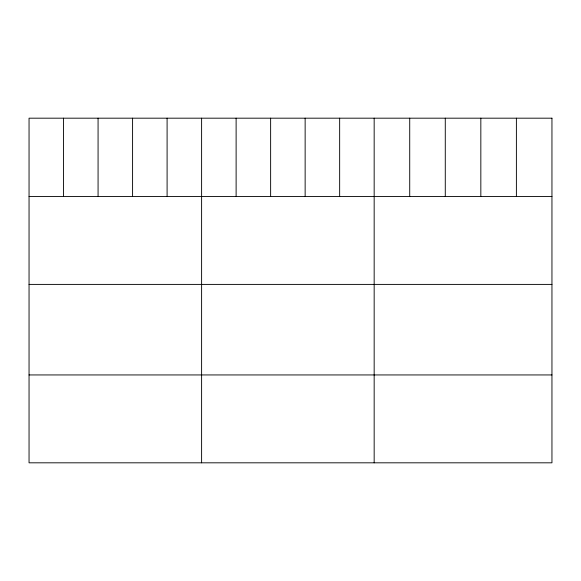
<?xml version="1.0" encoding="UTF-8"?>
<svg xmlns="http://www.w3.org/2000/svg" width="581" height="581" viewBox="0 0 581 581"><rect width="100%" height="100%" fill="white"/><g stroke="black" fill="none" stroke-linecap="round" stroke-linejoin="round"><path stroke-width="0.87" d="M29.05 196.516L551.95 196.516M29.05 284.399L551.95 284.399M29.05 374.941L551.95 374.941M516.393 118.183L516.393 196.516M480.836 118.183L480.836 196.516M445.278 118.183L445.278 196.516M409.721 118.183L409.721 196.516M374.164 118.183L374.164 462.817M339.653 118.183L339.653 196.516M305.141 118.183L305.141 196.516M270.63 118.183L270.63 196.516M236.118 118.183L236.118 196.516M201.607 118.183L201.607 462.817M167.096 118.183L167.096 196.516M132.584 118.183L132.584 196.516M98.073 118.183L98.073 196.516M63.561 118.183L63.561 196.516M551.95 118.183L29.05 118.183L29.05 462.817L551.95 462.817L551.95 118.183"/></g></svg>
